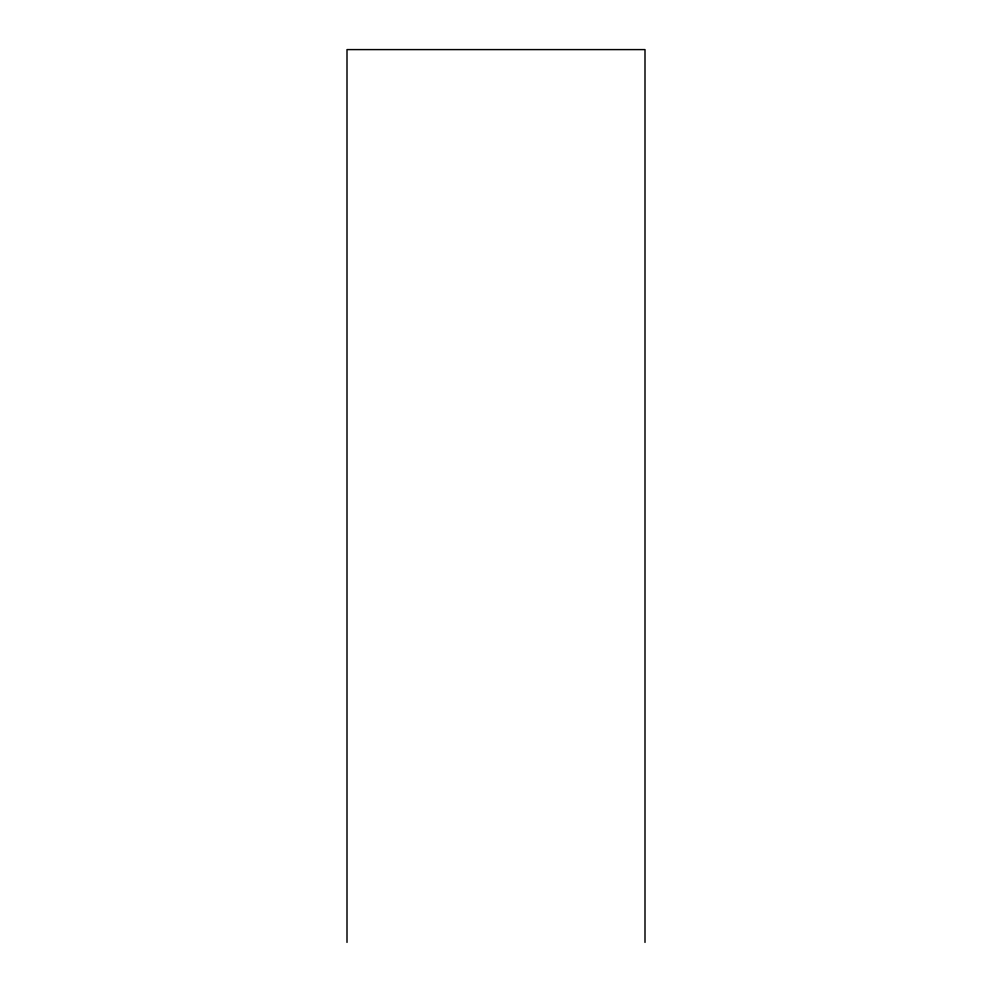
<?xml version="1.0" encoding="UTF-8"?>
<svg xmlns="http://www.w3.org/2000/svg" width="992" height="992" viewBox="0 0 992 992"><rect width="100%" height="100%" fill="white"/><g stroke="black" fill="none" stroke-linecap="round" stroke-linejoin="round"><path stroke-width="1.49" d="M644.998 942.4L644.998 49.6L347.002 49.6L347.002 942.4"/></g></svg>
